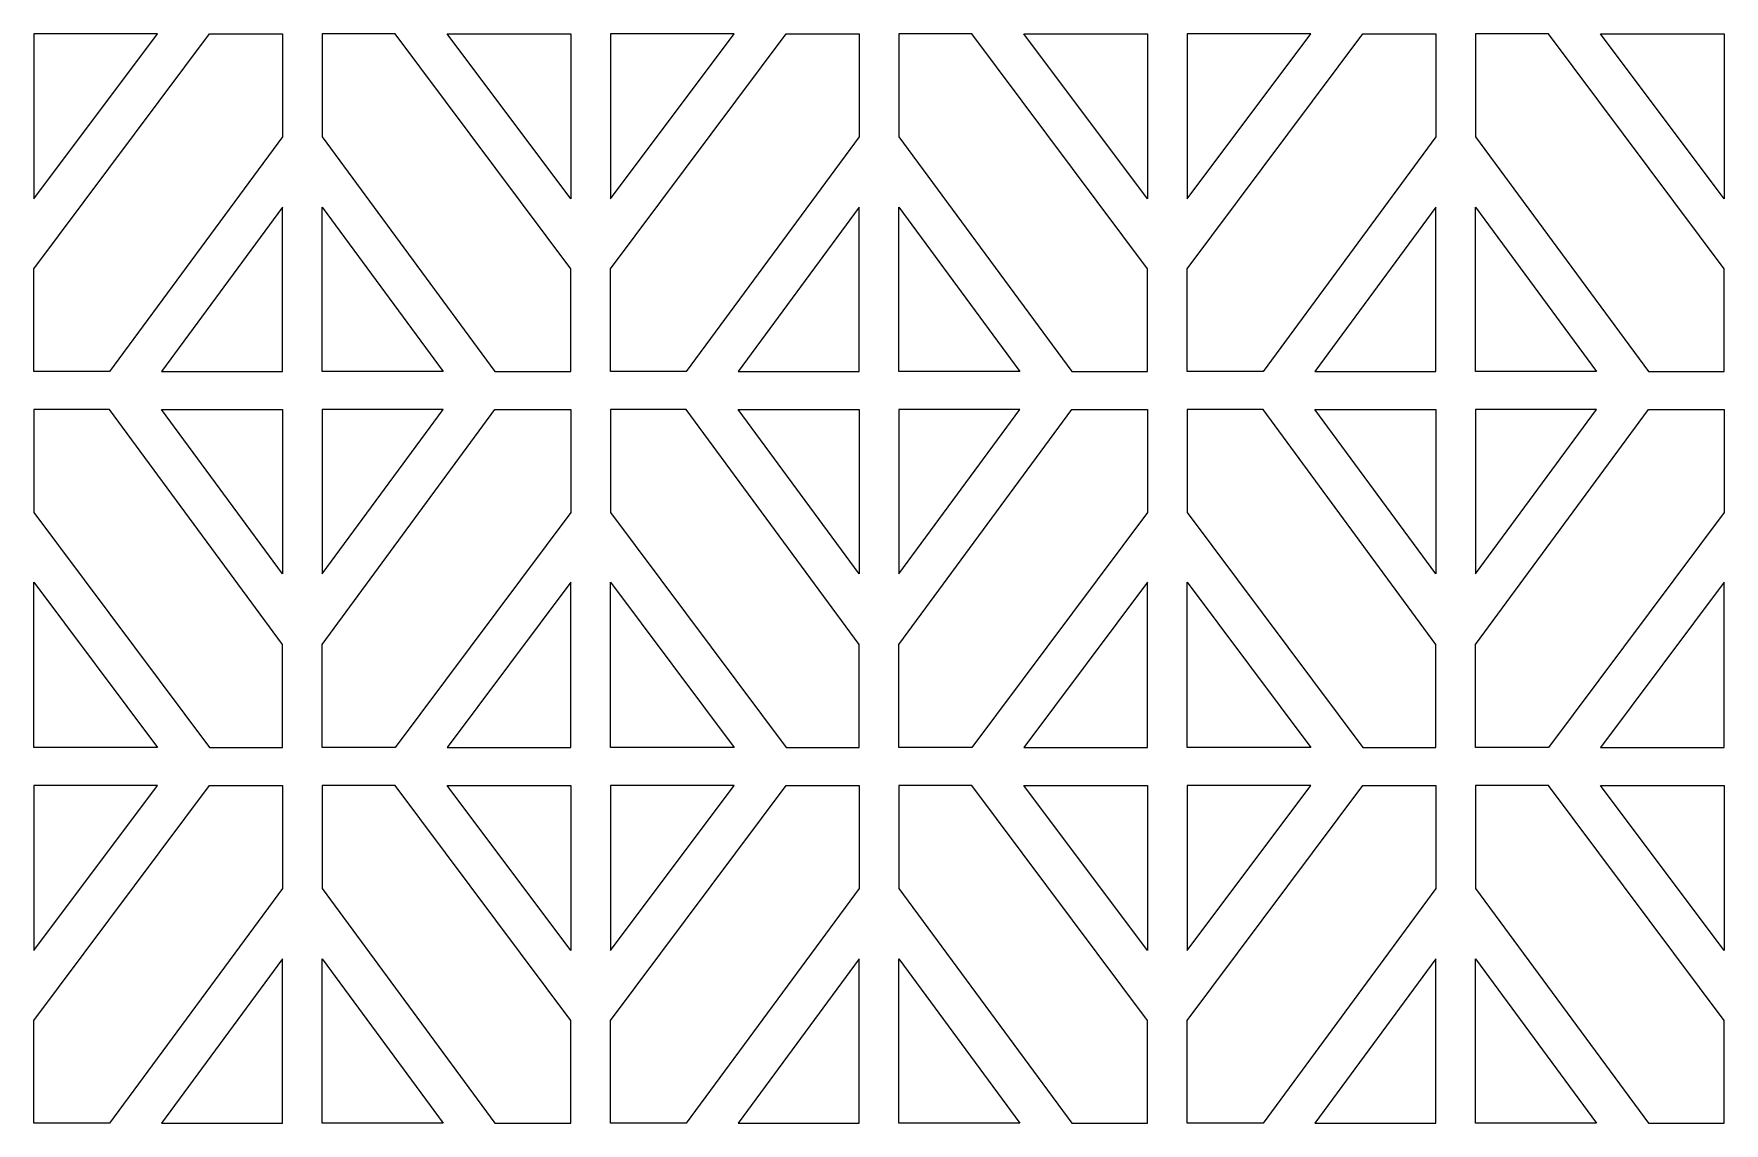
# Model space of a CAD drawing. Header units: centimetres. Extents: x -93 to 93, y -108 to 109.
# Drawn here: x -92.9 to -10.9, y -108.5 to -55.6 of the extents above; entities that cross this region are included whole.
import ezdxf

# ---------------------------------------------------------------- set-up
doc = ezdxf.new("R2010")
doc.units = ezdxf.units.CM
doc.header["$MEASUREMENT"] = 0
doc.layers.add('layer 1', color=7, linetype='Continuous')

msp = doc.modelspace()

# ---------------------------------------------------------------- linework, layer by layer
at = {"layer": 'layer 1', "color": 114, "lineweight": 9}
for points, knots in [([(-86.93436, -55.63899), (-86.93436, -55.63899), (-92.9289, -63.65055), (-92.9289, -63.65055), (-92.9289, -63.65055), (-92.9289, -63.65055), (-92.9289, -55.63899), (-92.9289, -55.63899), (-92.9289, -55.63899), (-92.9289, -55.63899), (-86.93436, -55.63899), (-86.93436, -55.63899)], [0, 0, 0, 0, 0.25, 0.25, 0.25, 0.25, 0.5, 0.5, 0.5, 0.5, 1, 1, 1, 1]), ([(-92.9289, -72.02469), (-92.9289, -72.02469), (-89.2497, -72.02469), (-89.2497, -72.02469), (-89.2497, -72.02469), (-89.2497, -72.02469), (-80.86509, -60.6363), (-80.86509, -60.6363), (-80.86509, -60.6363), (-80.86509, -60.6363), (-80.86509, -55.63899), (-80.86509, -55.63899), (-80.86509, -55.63899), (-80.86509, -55.63899), (-84.4001, -55.63899), (-84.4001, -55.63899), (-84.4001, -55.63899), (-84.4001, -55.63899), (-92.9289, -67.03752), (-92.9289, -67.03752), (-92.9289, -67.03752), (-92.9289, -67.03752), (-92.9289, -72.02469), (-92.9289, -72.02469)], [0, 0, 0, 0, 0.14285714, 0.14285714, 0.14285714, 0.14285714, 0.28571429, 0.28571429, 0.28571429, 0.28571429, 0.42857143, 0.42857143, 0.42857143, 0.42857143, 0.57142857, 0.57142857, 0.57142857, 0.57142857, 0.71428571, 0.71428571, 0.71428571, 0.71428571, 1, 1, 1, 1]), ([(-66.87786, -72.02469), (-66.87786, -72.02469), (-70.55706, -72.02469), (-70.55706, -72.02469), (-70.55706, -72.02469), (-70.55706, -72.02469), (-78.94167, -60.6363), (-78.94167, -60.6363), (-78.94167, -60.6363), (-78.94167, -60.6363), (-78.94167, -55.63899), (-78.94167, -55.63899), (-78.94167, -55.63899), (-78.94167, -55.63899), (-75.40667, -55.63899), (-75.40667, -55.63899), (-75.40667, -55.63899), (-75.40667, -55.63899), (-66.87786, -67.03752), (-66.87786, -67.03752), (-66.87786, -67.03752), (-66.87786, -67.03752), (-66.87786, -72.02469), (-66.87786, -72.02469)], [0, 0, 0, 0, 0.14285714, 0.14285714, 0.14285714, 0.14285714, 0.28571429, 0.28571429, 0.28571429, 0.28571429, 0.42857143, 0.42857143, 0.42857143, 0.42857143, 0.57142857, 0.57142857, 0.57142857, 0.57142857, 0.71428571, 0.71428571, 0.71428571, 0.71428571, 1, 1, 1, 1]), ([(-72.8724, -55.63899), (-72.8724, -55.63899), (-66.87786, -63.65055), (-66.87786, -63.65055), (-66.87786, -63.65055), (-66.87786, -63.65055), (-66.87786, -55.63899), (-66.87786, -55.63899), (-66.87786, -55.63899), (-66.87786, -55.63899), (-72.8724, -55.63899), (-72.8724, -55.63899)], [0, 0, 0, 0, 0.25, 0.25, 0.25, 0.25, 0.5, 0.5, 0.5, 0.5, 1, 1, 1, 1]), ([(-58.95988, -55.63899), (-58.95988, -55.63899), (-64.95442, -63.65055), (-64.95442, -63.65055), (-64.95442, -63.65055), (-64.95442, -63.65055), (-64.95442, -55.63899), (-64.95442, -55.63899), (-64.95442, -55.63899), (-64.95442, -55.63899), (-58.95988, -55.63899), (-58.95988, -55.63899)], [0, 0, 0, 0, 0.25, 0.25, 0.25, 0.25, 0.5, 0.5, 0.5, 0.5, 1, 1, 1, 1]), ([(-64.95442, -72.02469), (-64.95442, -72.02469), (-61.27522, -72.02469), (-61.27522, -72.02469), (-61.27522, -72.02469), (-61.27522, -72.02469), (-52.89061, -60.6363), (-52.89061, -60.6363), (-52.89061, -60.6363), (-52.89061, -60.6363), (-52.89061, -55.63899), (-52.89061, -55.63899), (-52.89061, -55.63899), (-52.89061, -55.63899), (-56.42562, -55.63899), (-56.42562, -55.63899), (-56.42562, -55.63899), (-56.42562, -55.63899), (-64.95442, -67.03752), (-64.95442, -67.03752), (-64.95442, -67.03752), (-64.95442, -67.03752), (-64.95442, -72.02469), (-64.95442, -72.02469)], [0, 0, 0, 0, 0.14285714, 0.14285714, 0.14285714, 0.14285714, 0.28571429, 0.28571429, 0.28571429, 0.28571429, 0.42857143, 0.42857143, 0.42857143, 0.42857143, 0.57142857, 0.57142857, 0.57142857, 0.57142857, 0.71428571, 0.71428571, 0.71428571, 0.71428571, 1, 1, 1, 1]), ([(-38.90338, -72.02469), (-38.90338, -72.02469), (-42.58258, -72.02469), (-42.58258, -72.02469), (-42.58258, -72.02469), (-42.58258, -72.02469), (-50.96719, -60.6363), (-50.96719, -60.6363), (-50.96719, -60.6363), (-50.96719, -60.6363), (-50.96719, -55.63899), (-50.96719, -55.63899), (-50.96719, -55.63899), (-50.96719, -55.63899), (-47.43218, -55.63899), (-47.43218, -55.63899), (-47.43218, -55.63899), (-47.43218, -55.63899), (-38.90338, -67.03752), (-38.90338, -67.03752), (-38.90338, -67.03752), (-38.90338, -67.03752), (-38.90338, -72.02469), (-38.90338, -72.02469)], [0, 0, 0, 0, 0.14285714, 0.14285714, 0.14285714, 0.14285714, 0.28571429, 0.28571429, 0.28571429, 0.28571429, 0.42857143, 0.42857143, 0.42857143, 0.42857143, 0.57142857, 0.57142857, 0.57142857, 0.57142857, 0.71428571, 0.71428571, 0.71428571, 0.71428571, 1, 1, 1, 1]), ([(-44.89792, -55.63899), (-44.89792, -55.63899), (-38.90338, -63.65055), (-38.90338, -63.65055), (-38.90338, -63.65055), (-38.90338, -63.65055), (-38.90338, -55.63899), (-38.90338, -55.63899), (-38.90338, -55.63899), (-38.90338, -55.63899), (-44.89792, -55.63899), (-44.89792, -55.63899)], [0, 0, 0, 0, 0.25, 0.25, 0.25, 0.25, 0.5, 0.5, 0.5, 0.5, 1, 1, 1, 1]), ([(-30.9854, -55.63899), (-30.9854, -55.63899), (-36.97994, -63.65055), (-36.97994, -63.65055), (-36.97994, -63.65055), (-36.97994, -63.65055), (-36.97994, -55.63899), (-36.97994, -55.63899), (-36.97994, -55.63899), (-36.97994, -55.63899), (-30.9854, -55.63899), (-30.9854, -55.63899)], [0, 0, 0, 0, 0.25, 0.25, 0.25, 0.25, 0.5, 0.5, 0.5, 0.5, 1, 1, 1, 1]), ([(-36.97994, -72.02469), (-36.97994, -72.02469), (-33.30074, -72.02469), (-33.30074, -72.02469), (-33.30074, -72.02469), (-33.30074, -72.02469), (-24.91613, -60.6363), (-24.91613, -60.6363), (-24.91613, -60.6363), (-24.91613, -60.6363), (-24.91613, -55.63899), (-24.91613, -55.63899), (-24.91613, -55.63899), (-24.91613, -55.63899), (-28.45113, -55.63899), (-28.45113, -55.63899), (-28.45113, -55.63899), (-28.45113, -55.63899), (-36.97994, -67.03752), (-36.97994, -67.03752), (-36.97994, -67.03752), (-36.97994, -67.03752), (-36.97994, -72.02469), (-36.97994, -72.02469)], [0, 0, 0, 0, 0.14285714, 0.14285714, 0.14285714, 0.14285714, 0.28571429, 0.28571429, 0.28571429, 0.28571429, 0.42857143, 0.42857143, 0.42857143, 0.42857143, 0.57142857, 0.57142857, 0.57142857, 0.57142857, 0.71428571, 0.71428571, 0.71428571, 0.71428571, 1, 1, 1, 1]), ([(-10.9289, -72.02469), (-10.9289, -72.02469), (-14.6081, -72.02469), (-14.6081, -72.02469), (-14.6081, -72.02469), (-14.6081, -72.02469), (-22.99271, -60.6363), (-22.99271, -60.6363), (-22.99271, -60.6363), (-22.99271, -60.6363), (-22.99271, -55.63899), (-22.99271, -55.63899), (-22.99271, -55.63899), (-22.99271, -55.63899), (-19.4577, -55.63899), (-19.4577, -55.63899), (-19.4577, -55.63899), (-19.4577, -55.63899), (-10.9289, -67.03752), (-10.9289, -67.03752), (-10.9289, -67.03752), (-10.9289, -67.03752), (-10.9289, -72.02469), (-10.9289, -72.02469)], [0, 0, 0, 0, 0.14285714, 0.14285714, 0.14285714, 0.14285714, 0.28571429, 0.28571429, 0.28571429, 0.28571429, 0.42857143, 0.42857143, 0.42857143, 0.42857143, 0.57142857, 0.57142857, 0.57142857, 0.57142857, 0.71428571, 0.71428571, 0.71428571, 0.71428571, 1, 1, 1, 1]), ([(-16.92344, -55.63899), (-16.92344, -55.63899), (-10.9289, -63.65055), (-10.9289, -63.65055), (-10.9289, -63.65055), (-10.9289, -63.65055), (-10.9289, -55.63899), (-10.9289, -55.63899), (-10.9289, -55.63899), (-10.9289, -55.63899), (-16.92344, -55.63899), (-16.92344, -55.63899)], [0, 0, 0, 0, 0.25, 0.25, 0.25, 0.25, 0.5, 0.5, 0.5, 0.5, 1, 1, 1, 1]), ([(-80.86509, -64.05547), (-80.86509, -64.05547), (-80.86509, -72.02469), (-80.86509, -72.02469), (-80.86509, -72.02469), (-80.86509, -72.02469), (-86.73236, -72.02469), (-86.73236, -72.02469), (-86.73236, -72.02469), (-86.73236, -72.02469), (-80.86509, -64.05547), (-80.86509, -64.05547)], [0, 0, 0, 0, 0.25, 0.25, 0.25, 0.25, 0.5, 0.5, 0.5, 0.5, 1, 1, 1, 1]), ([(-78.94167, -64.05547), (-78.94167, -64.05547), (-78.94167, -72.02469), (-78.94167, -72.02469), (-78.94167, -72.02469), (-78.94167, -72.02469), (-73.0744, -72.02469), (-73.0744, -72.02469), (-73.0744, -72.02469), (-73.0744, -72.02469), (-78.94167, -64.05547), (-78.94167, -64.05547)], [0, 0, 0, 0, 0.25, 0.25, 0.25, 0.25, 0.5, 0.5, 0.5, 0.5, 1, 1, 1, 1]), ([(-52.89061, -64.05547), (-52.89061, -64.05547), (-52.89061, -72.02469), (-52.89061, -72.02469), (-52.89061, -72.02469), (-52.89061, -72.02469), (-58.75788, -72.02469), (-58.75788, -72.02469), (-58.75788, -72.02469), (-58.75788, -72.02469), (-52.89061, -64.05547), (-52.89061, -64.05547)], [0, 0, 0, 0, 0.25, 0.25, 0.25, 0.25, 0.5, 0.5, 0.5, 0.5, 1, 1, 1, 1]), ([(-50.96719, -64.05547), (-50.96719, -64.05547), (-50.96719, -72.02469), (-50.96719, -72.02469), (-50.96719, -72.02469), (-50.96719, -72.02469), (-45.09992, -72.02469), (-45.09992, -72.02469), (-45.09992, -72.02469), (-45.09992, -72.02469), (-50.96719, -64.05547), (-50.96719, -64.05547)], [0, 0, 0, 0, 0.25, 0.25, 0.25, 0.25, 0.5, 0.5, 0.5, 0.5, 1, 1, 1, 1]), ([(-24.91613, -64.05547), (-24.91613, -64.05547), (-24.91613, -72.02469), (-24.91613, -72.02469), (-24.91613, -72.02469), (-24.91613, -72.02469), (-30.7834, -72.02469), (-30.7834, -72.02469), (-30.7834, -72.02469), (-30.7834, -72.02469), (-24.91613, -64.05547), (-24.91613, -64.05547)], [0, 0, 0, 0, 0.25, 0.25, 0.25, 0.25, 0.5, 0.5, 0.5, 0.5, 1, 1, 1, 1]), ([(-22.99271, -64.05547), (-22.99271, -64.05547), (-22.99271, -72.02469), (-22.99271, -72.02469), (-22.99271, -72.02469), (-22.99271, -72.02469), (-17.12544, -72.02469), (-17.12544, -72.02469), (-17.12544, -72.02469), (-17.12544, -72.02469), (-22.99271, -64.05547), (-22.99271, -64.05547)], [0, 0, 0, 0, 0.25, 0.25, 0.25, 0.25, 0.5, 0.5, 0.5, 0.5, 1, 1, 1, 1]), ([(-92.9289, -73.87665), (-92.9289, -73.87665), (-89.2497, -73.87665), (-89.2497, -73.87665), (-89.2497, -73.87665), (-89.2497, -73.87665), (-80.86509, -85.26505), (-80.86509, -85.26505), (-80.86509, -85.26505), (-80.86509, -85.26505), (-80.86509, -90.26235), (-80.86509, -90.26235), (-80.86509, -90.26235), (-80.86509, -90.26235), (-84.4001, -90.26235), (-84.4001, -90.26235), (-84.4001, -90.26235), (-84.4001, -90.26235), (-92.9289, -78.86382), (-92.9289, -78.86382), (-92.9289, -78.86382), (-92.9289, -78.86382), (-92.9289, -73.87665), (-92.9289, -73.87665)], [0, 0, 0, 0, 0.14285714, 0.14285714, 0.14285714, 0.14285714, 0.28571429, 0.28571429, 0.28571429, 0.28571429, 0.42857143, 0.42857143, 0.42857143, 0.42857143, 0.57142857, 0.57142857, 0.57142857, 0.57142857, 0.71428571, 0.71428571, 0.71428571, 0.71428571, 1, 1, 1, 1]), ([(-80.86509, -81.84587), (-80.86509, -81.84587), (-80.86509, -73.87665), (-80.86509, -73.87665), (-80.86509, -73.87665), (-80.86509, -73.87665), (-86.73236, -73.87665), (-86.73236, -73.87665), (-86.73236, -73.87665), (-86.73236, -73.87665), (-80.86509, -81.84587), (-80.86509, -81.84587)], [0, 0, 0, 0, 0.25, 0.25, 0.25, 0.25, 0.5, 0.5, 0.5, 0.5, 1, 1, 1, 1]), ([(-66.87786, -73.87665), (-66.87786, -73.87665), (-70.55706, -73.87665), (-70.55706, -73.87665), (-70.55706, -73.87665), (-70.55706, -73.87665), (-78.94167, -85.26505), (-78.94167, -85.26505), (-78.94167, -85.26505), (-78.94167, -85.26505), (-78.94167, -90.26235), (-78.94167, -90.26235), (-78.94167, -90.26235), (-78.94167, -90.26235), (-75.40667, -90.26235), (-75.40667, -90.26235), (-75.40667, -90.26235), (-75.40667, -90.26235), (-66.87786, -78.86382), (-66.87786, -78.86382), (-66.87786, -78.86382), (-66.87786, -78.86382), (-66.87786, -73.87665), (-66.87786, -73.87665)], [0, 0, 0, 0, 0.14285714, 0.14285714, 0.14285714, 0.14285714, 0.28571429, 0.28571429, 0.28571429, 0.28571429, 0.42857143, 0.42857143, 0.42857143, 0.42857143, 0.57142857, 0.57142857, 0.57142857, 0.57142857, 0.71428571, 0.71428571, 0.71428571, 0.71428571, 1, 1, 1, 1]), ([(-78.94167, -81.84587), (-78.94167, -81.84587), (-78.94167, -73.87665), (-78.94167, -73.87665), (-78.94167, -73.87665), (-78.94167, -73.87665), (-73.0744, -73.87665), (-73.0744, -73.87665), (-73.0744, -73.87665), (-73.0744, -73.87665), (-78.94167, -81.84587), (-78.94167, -81.84587)], [0, 0, 0, 0, 0.25, 0.25, 0.25, 0.25, 0.5, 0.5, 0.5, 0.5, 1, 1, 1, 1]), ([(-64.95442, -73.87665), (-64.95442, -73.87665), (-61.27522, -73.87665), (-61.27522, -73.87665), (-61.27522, -73.87665), (-61.27522, -73.87665), (-52.89061, -85.26505), (-52.89061, -85.26505), (-52.89061, -85.26505), (-52.89061, -85.26505), (-52.89061, -90.26235), (-52.89061, -90.26235), (-52.89061, -90.26235), (-52.89061, -90.26235), (-56.42562, -90.26235), (-56.42562, -90.26235), (-56.42562, -90.26235), (-56.42562, -90.26235), (-64.95442, -78.86382), (-64.95442, -78.86382), (-64.95442, -78.86382), (-64.95442, -78.86382), (-64.95442, -73.87665), (-64.95442, -73.87665)], [0, 0, 0, 0, 0.14285714, 0.14285714, 0.14285714, 0.14285714, 0.28571429, 0.28571429, 0.28571429, 0.28571429, 0.42857143, 0.42857143, 0.42857143, 0.42857143, 0.57142857, 0.57142857, 0.57142857, 0.57142857, 0.71428571, 0.71428571, 0.71428571, 0.71428571, 1, 1, 1, 1]), ([(-52.89061, -81.84587), (-52.89061, -81.84587), (-52.89061, -73.87665), (-52.89061, -73.87665), (-52.89061, -73.87665), (-52.89061, -73.87665), (-58.75788, -73.87665), (-58.75788, -73.87665), (-58.75788, -73.87665), (-58.75788, -73.87665), (-52.89061, -81.84587), (-52.89061, -81.84587)], [0, 0, 0, 0, 0.25, 0.25, 0.25, 0.25, 0.5, 0.5, 0.5, 0.5, 1, 1, 1, 1]), ([(-38.90338, -73.87665), (-38.90338, -73.87665), (-42.58258, -73.87665), (-42.58258, -73.87665), (-42.58258, -73.87665), (-42.58258, -73.87665), (-50.96719, -85.26505), (-50.96719, -85.26505), (-50.96719, -85.26505), (-50.96719, -85.26505), (-50.96719, -90.26235), (-50.96719, -90.26235), (-50.96719, -90.26235), (-50.96719, -90.26235), (-47.43218, -90.26235), (-47.43218, -90.26235), (-47.43218, -90.26235), (-47.43218, -90.26235), (-38.90338, -78.86382), (-38.90338, -78.86382), (-38.90338, -78.86382), (-38.90338, -78.86382), (-38.90338, -73.87665), (-38.90338, -73.87665)], [0, 0, 0, 0, 0.14285714, 0.14285714, 0.14285714, 0.14285714, 0.28571429, 0.28571429, 0.28571429, 0.28571429, 0.42857143, 0.42857143, 0.42857143, 0.42857143, 0.57142857, 0.57142857, 0.57142857, 0.57142857, 0.71428571, 0.71428571, 0.71428571, 0.71428571, 1, 1, 1, 1]), ([(-50.96719, -81.84587), (-50.96719, -81.84587), (-50.96719, -73.87665), (-50.96719, -73.87665), (-50.96719, -73.87665), (-50.96719, -73.87665), (-45.09992, -73.87665), (-45.09992, -73.87665), (-45.09992, -73.87665), (-45.09992, -73.87665), (-50.96719, -81.84587), (-50.96719, -81.84587)], [0, 0, 0, 0, 0.25, 0.25, 0.25, 0.25, 0.5, 0.5, 0.5, 0.5, 1, 1, 1, 1]), ([(-36.97994, -73.87665), (-36.97994, -73.87665), (-33.30074, -73.87665), (-33.30074, -73.87665), (-33.30074, -73.87665), (-33.30074, -73.87665), (-24.91613, -85.26505), (-24.91613, -85.26505), (-24.91613, -85.26505), (-24.91613, -85.26505), (-24.91613, -90.26235), (-24.91613, -90.26235), (-24.91613, -90.26235), (-24.91613, -90.26235), (-28.45113, -90.26235), (-28.45113, -90.26235), (-28.45113, -90.26235), (-28.45113, -90.26235), (-36.97994, -78.86382), (-36.97994, -78.86382), (-36.97994, -78.86382), (-36.97994, -78.86382), (-36.97994, -73.87665), (-36.97994, -73.87665)], [0, 0, 0, 0, 0.14285714, 0.14285714, 0.14285714, 0.14285714, 0.28571429, 0.28571429, 0.28571429, 0.28571429, 0.42857143, 0.42857143, 0.42857143, 0.42857143, 0.57142857, 0.57142857, 0.57142857, 0.57142857, 0.71428571, 0.71428571, 0.71428571, 0.71428571, 1, 1, 1, 1]), ([(-24.91613, -81.84587), (-24.91613, -81.84587), (-24.91613, -73.87665), (-24.91613, -73.87665), (-24.91613, -73.87665), (-24.91613, -73.87665), (-30.7834, -73.87665), (-30.7834, -73.87665), (-30.7834, -73.87665), (-30.7834, -73.87665), (-24.91613, -81.84587), (-24.91613, -81.84587)], [0, 0, 0, 0, 0.25, 0.25, 0.25, 0.25, 0.5, 0.5, 0.5, 0.5, 1, 1, 1, 1]), ([(-10.9289, -73.87665), (-10.9289, -73.87665), (-14.6081, -73.87665), (-14.6081, -73.87665), (-14.6081, -73.87665), (-14.6081, -73.87665), (-22.99271, -85.26505), (-22.99271, -85.26505), (-22.99271, -85.26505), (-22.99271, -85.26505), (-22.99271, -90.26235), (-22.99271, -90.26235), (-22.99271, -90.26235), (-22.99271, -90.26235), (-19.4577, -90.26235), (-19.4577, -90.26235), (-19.4577, -90.26235), (-19.4577, -90.26235), (-10.9289, -78.86382), (-10.9289, -78.86382), (-10.9289, -78.86382), (-10.9289, -78.86382), (-10.9289, -73.87665), (-10.9289, -73.87665)], [0, 0, 0, 0, 0.14285714, 0.14285714, 0.14285714, 0.14285714, 0.28571429, 0.28571429, 0.28571429, 0.28571429, 0.42857143, 0.42857143, 0.42857143, 0.42857143, 0.57142857, 0.57142857, 0.57142857, 0.57142857, 0.71428571, 0.71428571, 0.71428571, 0.71428571, 1, 1, 1, 1]), ([(-22.99271, -81.84587), (-22.99271, -81.84587), (-22.99271, -73.87665), (-22.99271, -73.87665), (-22.99271, -73.87665), (-22.99271, -73.87665), (-17.12544, -73.87665), (-17.12544, -73.87665), (-17.12544, -73.87665), (-17.12544, -73.87665), (-22.99271, -81.84587), (-22.99271, -81.84587)], [0, 0, 0, 0, 0.25, 0.25, 0.25, 0.25, 0.5, 0.5, 0.5, 0.5, 1, 1, 1, 1]), ([(-86.93436, -90.26235), (-86.93436, -90.26235), (-92.9289, -82.25079), (-92.9289, -82.25079), (-92.9289, -82.25079), (-92.9289, -82.25079), (-92.9289, -90.26235), (-92.9289, -90.26235), (-92.9289, -90.26235), (-92.9289, -90.26235), (-86.93436, -90.26235), (-86.93436, -90.26235)], [0, 0, 0, 0, 0.25, 0.25, 0.25, 0.25, 0.5, 0.5, 0.5, 0.5, 1, 1, 1, 1]), ([(-72.8724, -90.26235), (-72.8724, -90.26235), (-66.87786, -82.25079), (-66.87786, -82.25079), (-66.87786, -82.25079), (-66.87786, -82.25079), (-66.87786, -90.26235), (-66.87786, -90.26235), (-66.87786, -90.26235), (-66.87786, -90.26235), (-72.8724, -90.26235), (-72.8724, -90.26235)], [0, 0, 0, 0, 0.25, 0.25, 0.25, 0.25, 0.5, 0.5, 0.5, 0.5, 1, 1, 1, 1]), ([(-58.95988, -90.26235), (-58.95988, -90.26235), (-64.95442, -82.25079), (-64.95442, -82.25079), (-64.95442, -82.25079), (-64.95442, -82.25079), (-64.95442, -90.26235), (-64.95442, -90.26235), (-64.95442, -90.26235), (-64.95442, -90.26235), (-58.95988, -90.26235), (-58.95988, -90.26235)], [0, 0, 0, 0, 0.25, 0.25, 0.25, 0.25, 0.5, 0.5, 0.5, 0.5, 1, 1, 1, 1]), ([(-44.89792, -90.26235), (-44.89792, -90.26235), (-38.90338, -82.25079), (-38.90338, -82.25079), (-38.90338, -82.25079), (-38.90338, -82.25079), (-38.90338, -90.26235), (-38.90338, -90.26235), (-38.90338, -90.26235), (-38.90338, -90.26235), (-44.89792, -90.26235), (-44.89792, -90.26235)], [0, 0, 0, 0, 0.25, 0.25, 0.25, 0.25, 0.5, 0.5, 0.5, 0.5, 1, 1, 1, 1]), ([(-30.9854, -90.26235), (-30.9854, -90.26235), (-36.97994, -82.25079), (-36.97994, -82.25079), (-36.97994, -82.25079), (-36.97994, -82.25079), (-36.97994, -90.26235), (-36.97994, -90.26235), (-36.97994, -90.26235), (-36.97994, -90.26235), (-30.9854, -90.26235), (-30.9854, -90.26235)], [0, 0, 0, 0, 0.25, 0.25, 0.25, 0.25, 0.5, 0.5, 0.5, 0.5, 1, 1, 1, 1]), ([(-16.92344, -90.26235), (-16.92344, -90.26235), (-10.9289, -82.25079), (-10.9289, -82.25079), (-10.9289, -82.25079), (-10.9289, -82.25079), (-10.9289, -90.26235), (-10.9289, -90.26235), (-10.9289, -90.26235), (-10.9289, -90.26235), (-16.92344, -90.26235), (-16.92344, -90.26235)], [0, 0, 0, 0, 0.25, 0.25, 0.25, 0.25, 0.5, 0.5, 0.5, 0.5, 1, 1, 1, 1]), ([(-86.93436, -92.1143), (-86.93436, -92.1143), (-92.9289, -100.12586), (-92.9289, -100.12586), (-92.9289, -100.12586), (-92.9289, -100.12586), (-92.9289, -92.1143), (-92.9289, -92.1143), (-92.9289, -92.1143), (-92.9289, -92.1143), (-86.93436, -92.1143), (-86.93436, -92.1143)], [0, 0, 0, 0, 0.25, 0.25, 0.25, 0.25, 0.5, 0.5, 0.5, 0.5, 1, 1, 1, 1]), ([(-92.9289, -108.5), (-92.9289, -108.5), (-89.2497, -108.5), (-89.2497, -108.5), (-89.2497, -108.5), (-89.2497, -108.5), (-80.86509, -97.11161), (-80.86509, -97.11161), (-80.86509, -97.11161), (-80.86509, -97.11161), (-80.86509, -92.1143), (-80.86509, -92.1143), (-80.86509, -92.1143), (-80.86509, -92.1143), (-84.4001, -92.1143), (-84.4001, -92.1143), (-84.4001, -92.1143), (-84.4001, -92.1143), (-92.9289, -103.51284), (-92.9289, -103.51284), (-92.9289, -103.51284), (-92.9289, -103.51284), (-92.9289, -108.5), (-92.9289, -108.5)], [0, 0, 0, 0, 0.14285714, 0.14285714, 0.14285714, 0.14285714, 0.28571429, 0.28571429, 0.28571429, 0.28571429, 0.42857143, 0.42857143, 0.42857143, 0.42857143, 0.57142857, 0.57142857, 0.57142857, 0.57142857, 0.71428571, 0.71428571, 0.71428571, 0.71428571, 1, 1, 1, 1]), ([(-66.87786, -108.5), (-66.87786, -108.5), (-70.55706, -108.5), (-70.55706, -108.5), (-70.55706, -108.5), (-70.55706, -108.5), (-78.94167, -97.11161), (-78.94167, -97.11161), (-78.94167, -97.11161), (-78.94167, -97.11161), (-78.94167, -92.1143), (-78.94167, -92.1143), (-78.94167, -92.1143), (-78.94167, -92.1143), (-75.40667, -92.1143), (-75.40667, -92.1143), (-75.40667, -92.1143), (-75.40667, -92.1143), (-66.87786, -103.51284), (-66.87786, -103.51284), (-66.87786, -103.51284), (-66.87786, -103.51284), (-66.87786, -108.5), (-66.87786, -108.5)], [0, 0, 0, 0, 0.14285714, 0.14285714, 0.14285714, 0.14285714, 0.28571429, 0.28571429, 0.28571429, 0.28571429, 0.42857143, 0.42857143, 0.42857143, 0.42857143, 0.57142857, 0.57142857, 0.57142857, 0.57142857, 0.71428571, 0.71428571, 0.71428571, 0.71428571, 1, 1, 1, 1]), ([(-72.8724, -92.1143), (-72.8724, -92.1143), (-66.87786, -100.12586), (-66.87786, -100.12586), (-66.87786, -100.12586), (-66.87786, -100.12586), (-66.87786, -92.1143), (-66.87786, -92.1143), (-66.87786, -92.1143), (-66.87786, -92.1143), (-72.8724, -92.1143), (-72.8724, -92.1143)], [0, 0, 0, 0, 0.25, 0.25, 0.25, 0.25, 0.5, 0.5, 0.5, 0.5, 1, 1, 1, 1]), ([(-58.95988, -92.1143), (-58.95988, -92.1143), (-64.95442, -100.12586), (-64.95442, -100.12586), (-64.95442, -100.12586), (-64.95442, -100.12586), (-64.95442, -92.1143), (-64.95442, -92.1143), (-64.95442, -92.1143), (-64.95442, -92.1143), (-58.95988, -92.1143), (-58.95988, -92.1143)], [0, 0, 0, 0, 0.25, 0.25, 0.25, 0.25, 0.5, 0.5, 0.5, 0.5, 1, 1, 1, 1]), ([(-64.95442, -108.5), (-64.95442, -108.5), (-61.27522, -108.5), (-61.27522, -108.5), (-61.27522, -108.5), (-61.27522, -108.5), (-52.89061, -97.11161), (-52.89061, -97.11161), (-52.89061, -97.11161), (-52.89061, -97.11161), (-52.89061, -92.1143), (-52.89061, -92.1143), (-52.89061, -92.1143), (-52.89061, -92.1143), (-56.42562, -92.1143), (-56.42562, -92.1143), (-56.42562, -92.1143), (-56.42562, -92.1143), (-64.95442, -103.51284), (-64.95442, -103.51284), (-64.95442, -103.51284), (-64.95442, -103.51284), (-64.95442, -108.5), (-64.95442, -108.5)], [0, 0, 0, 0, 0.14285714, 0.14285714, 0.14285714, 0.14285714, 0.28571429, 0.28571429, 0.28571429, 0.28571429, 0.42857143, 0.42857143, 0.42857143, 0.42857143, 0.57142857, 0.57142857, 0.57142857, 0.57142857, 0.71428571, 0.71428571, 0.71428571, 0.71428571, 1, 1, 1, 1]), ([(-38.90338, -108.5), (-38.90338, -108.5), (-42.58258, -108.5), (-42.58258, -108.5), (-42.58258, -108.5), (-42.58258, -108.5), (-50.96719, -97.11161), (-50.96719, -97.11161), (-50.96719, -97.11161), (-50.96719, -97.11161), (-50.96719, -92.1143), (-50.96719, -92.1143), (-50.96719, -92.1143), (-50.96719, -92.1143), (-47.43218, -92.1143), (-47.43218, -92.1143), (-47.43218, -92.1143), (-47.43218, -92.1143), (-38.90338, -103.51284), (-38.90338, -103.51284), (-38.90338, -103.51284), (-38.90338, -103.51284), (-38.90338, -108.5), (-38.90338, -108.5)], [0, 0, 0, 0, 0.14285714, 0.14285714, 0.14285714, 0.14285714, 0.28571429, 0.28571429, 0.28571429, 0.28571429, 0.42857143, 0.42857143, 0.42857143, 0.42857143, 0.57142857, 0.57142857, 0.57142857, 0.57142857, 0.71428571, 0.71428571, 0.71428571, 0.71428571, 1, 1, 1, 1]), ([(-44.89792, -92.1143), (-44.89792, -92.1143), (-38.90338, -100.12586), (-38.90338, -100.12586), (-38.90338, -100.12586), (-38.90338, -100.12586), (-38.90338, -92.1143), (-38.90338, -92.1143), (-38.90338, -92.1143), (-38.90338, -92.1143), (-44.89792, -92.1143), (-44.89792, -92.1143)], [0, 0, 0, 0, 0.25, 0.25, 0.25, 0.25, 0.5, 0.5, 0.5, 0.5, 1, 1, 1, 1]), ([(-30.9854, -92.1143), (-30.9854, -92.1143), (-36.97994, -100.12586), (-36.97994, -100.12586), (-36.97994, -100.12586), (-36.97994, -100.12586), (-36.97994, -92.1143), (-36.97994, -92.1143), (-36.97994, -92.1143), (-36.97994, -92.1143), (-30.9854, -92.1143), (-30.9854, -92.1143)], [0, 0, 0, 0, 0.25, 0.25, 0.25, 0.25, 0.5, 0.5, 0.5, 0.5, 1, 1, 1, 1]), ([(-36.97994, -108.5), (-36.97994, -108.5), (-33.30074, -108.5), (-33.30074, -108.5), (-33.30074, -108.5), (-33.30074, -108.5), (-24.91613, -97.11161), (-24.91613, -97.11161), (-24.91613, -97.11161), (-24.91613, -97.11161), (-24.91613, -92.1143), (-24.91613, -92.1143), (-24.91613, -92.1143), (-24.91613, -92.1143), (-28.45113, -92.1143), (-28.45113, -92.1143), (-28.45113, -92.1143), (-28.45113, -92.1143), (-36.97994, -103.51284), (-36.97994, -103.51284), (-36.97994, -103.51284), (-36.97994, -103.51284), (-36.97994, -108.5), (-36.97994, -108.5)], [0, 0, 0, 0, 0.14285714, 0.14285714, 0.14285714, 0.14285714, 0.28571429, 0.28571429, 0.28571429, 0.28571429, 0.42857143, 0.42857143, 0.42857143, 0.42857143, 0.57142857, 0.57142857, 0.57142857, 0.57142857, 0.71428571, 0.71428571, 0.71428571, 0.71428571, 1, 1, 1, 1]), ([(-10.9289, -108.5), (-10.9289, -108.5), (-14.6081, -108.5), (-14.6081, -108.5), (-14.6081, -108.5), (-14.6081, -108.5), (-22.99271, -97.11161), (-22.99271, -97.11161), (-22.99271, -97.11161), (-22.99271, -97.11161), (-22.99271, -92.1143), (-22.99271, -92.1143), (-22.99271, -92.1143), (-22.99271, -92.1143), (-19.4577, -92.1143), (-19.4577, -92.1143), (-19.4577, -92.1143), (-19.4577, -92.1143), (-10.9289, -103.51284), (-10.9289, -103.51284), (-10.9289, -103.51284), (-10.9289, -103.51284), (-10.9289, -108.5), (-10.9289, -108.5)], [0, 0, 0, 0, 0.14285714, 0.14285714, 0.14285714, 0.14285714, 0.28571429, 0.28571429, 0.28571429, 0.28571429, 0.42857143, 0.42857143, 0.42857143, 0.42857143, 0.57142857, 0.57142857, 0.57142857, 0.57142857, 0.71428571, 0.71428571, 0.71428571, 0.71428571, 1, 1, 1, 1]), ([(-16.92344, -92.1143), (-16.92344, -92.1143), (-10.9289, -100.12586), (-10.9289, -100.12586), (-10.9289, -100.12586), (-10.9289, -100.12586), (-10.9289, -92.1143), (-10.9289, -92.1143), (-10.9289, -92.1143), (-10.9289, -92.1143), (-16.92344, -92.1143), (-16.92344, -92.1143)], [0, 0, 0, 0, 0.25, 0.25, 0.25, 0.25, 0.5, 0.5, 0.5, 0.5, 1, 1, 1, 1]), ([(-80.86509, -100.53078), (-80.86509, -100.53078), (-80.86509, -108.5), (-80.86509, -108.5), (-80.86509, -108.5), (-80.86509, -108.5), (-86.73236, -108.5), (-86.73236, -108.5), (-86.73236, -108.5), (-86.73236, -108.5), (-80.86509, -100.53078), (-80.86509, -100.53078)], [0, 0, 0, 0, 0.25, 0.25, 0.25, 0.25, 0.5, 0.5, 0.5, 0.5, 1, 1, 1, 1]), ([(-78.94167, -100.53078), (-78.94167, -100.53078), (-78.94167, -108.5), (-78.94167, -108.5), (-78.94167, -108.5), (-78.94167, -108.5), (-73.0744, -108.5), (-73.0744, -108.5), (-73.0744, -108.5), (-73.0744, -108.5), (-78.94167, -100.53078), (-78.94167, -100.53078)], [0, 0, 0, 0, 0.25, 0.25, 0.25, 0.25, 0.5, 0.5, 0.5, 0.5, 1, 1, 1, 1]), ([(-52.89061, -100.53078), (-52.89061, -100.53078), (-52.89061, -108.5), (-52.89061, -108.5), (-52.89061, -108.5), (-52.89061, -108.5), (-58.75788, -108.5), (-58.75788, -108.5), (-58.75788, -108.5), (-58.75788, -108.5), (-52.89061, -100.53078), (-52.89061, -100.53078)], [0, 0, 0, 0, 0.25, 0.25, 0.25, 0.25, 0.5, 0.5, 0.5, 0.5, 1, 1, 1, 1]), ([(-50.96719, -100.53078), (-50.96719, -100.53078), (-50.96719, -108.5), (-50.96719, -108.5), (-50.96719, -108.5), (-50.96719, -108.5), (-45.09992, -108.5), (-45.09992, -108.5), (-45.09992, -108.5), (-45.09992, -108.5), (-50.96719, -100.53078), (-50.96719, -100.53078)], [0, 0, 0, 0, 0.25, 0.25, 0.25, 0.25, 0.5, 0.5, 0.5, 0.5, 1, 1, 1, 1]), ([(-24.91613, -100.53078), (-24.91613, -100.53078), (-24.91613, -108.5), (-24.91613, -108.5), (-24.91613, -108.5), (-24.91613, -108.5), (-30.7834, -108.5), (-30.7834, -108.5), (-30.7834, -108.5), (-30.7834, -108.5), (-24.91613, -100.53078), (-24.91613, -100.53078)], [0, 0, 0, 0, 0.25, 0.25, 0.25, 0.25, 0.5, 0.5, 0.5, 0.5, 1, 1, 1, 1]), ([(-22.99271, -100.53078), (-22.99271, -100.53078), (-22.99271, -108.5), (-22.99271, -108.5), (-22.99271, -108.5), (-22.99271, -108.5), (-17.12544, -108.5), (-17.12544, -108.5), (-17.12544, -108.5), (-17.12544, -108.5), (-22.99271, -100.53078), (-22.99271, -100.53078)], [0, 0, 0, 0, 0.25, 0.25, 0.25, 0.25, 0.5, 0.5, 0.5, 0.5, 1, 1, 1, 1])]:
    msp.add_open_spline(points, degree=3, knots=knots, dxfattribs=at)

doc.saveas('drawing.dxf')
